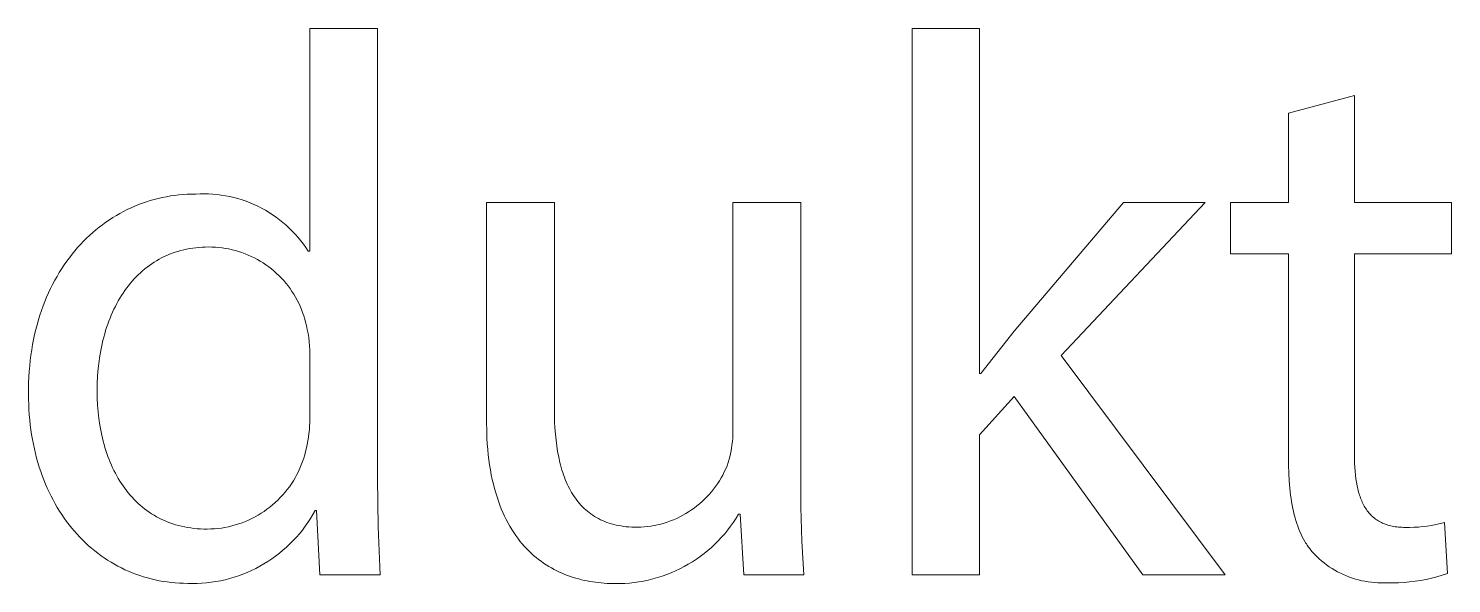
# Model space of a CAD drawing. Header units: millimetres. Extents: x 430 to 4403, y -1522 to 1254.
# Drawn here: x 3192.1 to 3265.6, y -1456.1 to -1427.4 of the extents above; entities that cross this region are included whole.
import ezdxf

# ---------------------------------------------------------------- set-up
doc = ezdxf.new("R2010")
doc.units = ezdxf.units.MM
doc.header["$MEASUREMENT"] = 0
doc.layers.add('Domyślny', color=7, linetype='Continuous', true_color=0x000000)

msp = doc.modelspace()

# ---------------------------------------------------------------- linework, layer by layer
at = {"layer": 'Domyślny', "color": 18, "lineweight": 15, "true_color": 0x000000}
for p, q in [((3206.599, -1438.932), (3206.599, -1427.435)), ((3206.599, -1427.435), (3210.092, -1427.435)), ((3210.092, -1427.435), (3210.092, -1450.693)), ((3237.72, -1455.671), (3237.72, -1427.424)), ((3237.72, -1427.424), (3241.187, -1427.424)), ((3241.187, -1427.424), (3241.187, -1445.258)), ((3257.141, -1431.805), (3260.554, -1430.892)), ((3260.554, -1430.892), (3260.554, -1436.422)), ((3257.141, -1436.422), (3257.141, -1431.805)), ((3198.986, -1436.163), (3199.197, -1436.121)), ((3199.197, -1436.121), (3199.409, -1436.084)), ((3199.409, -1436.084), (3199.623, -1436.053)), ((3199.623, -1436.053), (3199.838, -1436.027)), ((3199.838, -1436.027), (3200.054, -1436.007)), ((3200.054, -1436.007), (3200.272, -1435.993)), ((3200.272, -1435.993), (3200.491, -1435.984)), ((3200.491, -1435.984), (3200.711, -1435.981)), ((3200.711, -1435.981), (3200.932, -1435.972)), ((3200.932, -1435.972), (3201.152, -1435.969)), ((3201.152, -1435.969), (3201.372, -1435.975)), ((3201.372, -1435.975), (3201.592, -1435.988)), ((3201.592, -1435.988), (3201.812, -1436.008)), ((3201.812, -1436.008), (3202.03, -1436.036)), ((3202.03, -1436.036), (3202.248, -1436.071)), ((3202.248, -1436.071), (3202.464, -1436.114)), ((3202.464, -1436.114), (3202.678, -1436.164)), ((3196.986, -1436.884), (3197.176, -1436.788)), ((3197.176, -1436.788), (3197.369, -1436.697)), ((3197.369, -1436.697), (3197.564, -1436.612)), ((3197.564, -1436.612), (3197.761, -1436.532)), ((3197.761, -1436.532), (3197.96, -1436.457)), ((3197.96, -1436.457), (3198.162, -1436.387)), ((3198.162, -1436.387), (3198.365, -1436.323)), ((3198.365, -1436.323), (3198.57, -1436.264)), ((3198.57, -1436.264), (3198.777, -1436.211)), ((3198.777, -1436.211), (3198.986, -1436.163)), ((3202.678, -1436.164), (3202.891, -1436.222)), ((3202.891, -1436.222), (3203.102, -1436.287)), ((3203.102, -1436.287), (3203.31, -1436.359)), ((3203.31, -1436.359), (3203.516, -1436.438)), ((3203.516, -1436.438), (3203.719, -1436.524)), ((3203.719, -1436.524), (3203.918, -1436.617)), ((3203.918, -1436.617), (3204.115, -1436.717)), ((3204.115, -1436.717), (3204.308, -1436.823)), ((3204.308, -1436.823), (3204.497, -1436.936)), ((3215.728, -1447.687), (3215.728, -1436.415)), ((3215.728, -1436.415), (3219.234, -1436.415)), ((3219.234, -1436.415), (3219.234, -1447.079)), ((3228.455, -1448.23), (3228.455, -1436.415)), ((3228.455, -1436.415), (3231.961, -1436.415)), ((3231.961, -1436.415), (3231.961, -1450.426)), ((3242.986, -1443.062), (3248.622, -1436.421)), ((3252.842, -1436.421), (3245.407, -1444.332)), ((3248.622, -1436.421), (3252.842, -1436.421)), ((3254.151, -1439.081), (3254.151, -1436.422)), ((3254.151, -1436.422), (3257.141, -1436.422)), ((3260.554, -1436.422), (3265.569, -1436.422)), ((3265.569, -1436.422), (3265.569, -1439.081)), ((3195.726, -1437.697), (3195.898, -1437.566)), ((3195.898, -1437.566), (3196.072, -1437.44)), ((3196.072, -1437.44), (3196.25, -1437.318)), ((3196.25, -1437.318), (3196.43, -1437.202)), ((3196.43, -1437.202), (3196.613, -1437.091)), ((3196.613, -1437.091), (3196.798, -1436.985)), ((3196.798, -1436.985), (3196.986, -1436.884)), ((3204.497, -1436.936), (3204.682, -1437.056)), ((3204.682, -1437.056), (3204.863, -1437.182)), ((3204.863, -1437.182), (3205.04, -1437.313)), ((3205.04, -1437.313), (3205.212, -1437.451)), ((3205.212, -1437.451), (3205.379, -1437.595)), ((3194.913, -1438.426), (3195.069, -1438.271)), ((3195.069, -1438.271), (3195.229, -1438.12)), ((3195.229, -1438.12), (3195.391, -1437.974)), ((3195.391, -1437.974), (3195.557, -1437.833)), ((3195.557, -1437.833), (3195.726, -1437.697)), ((3205.379, -1437.595), (3205.541, -1437.744)), ((3205.541, -1437.744), (3205.698, -1437.899)), ((3205.698, -1437.899), (3205.849, -1438.059)), ((3205.849, -1438.059), (3205.995, -1438.224)), ((3205.995, -1438.224), (3206.135, -1438.394)), ((3194.322, -1439.095), (3194.465, -1438.921)), ((3194.465, -1438.921), (3194.611, -1438.751)), ((3194.611, -1438.751), (3194.76, -1438.587)), ((3194.76, -1438.587), (3194.913, -1438.426)), ((3199.501, -1439.042), (3199.359, -1439.097)), ((3199.644, -1438.992), (3199.501, -1439.042)), ((3199.79, -1438.945), (3199.644, -1438.992)), ((3199.938, -1438.903), (3199.79, -1438.945)), ((3200.089, -1438.865), (3199.938, -1438.903)), ((3200.241, -1438.832), (3200.089, -1438.865)), ((3200.396, -1438.802), (3200.241, -1438.832)), ((3200.554, -1438.777), (3200.396, -1438.802)), ((3200.713, -1438.757), (3200.554, -1438.777)), ((3200.875, -1438.741), (3200.713, -1438.757)), ((3201.039, -1438.729), (3200.875, -1438.741)), ((3201.205, -1438.722), (3201.039, -1438.729)), ((3201.373, -1438.72), (3201.205, -1438.722)), ((3201.548, -1438.722), (3201.373, -1438.72)), ((3201.724, -1438.73), (3201.548, -1438.722)), ((3201.898, -1438.744), (3201.724, -1438.73)), ((3202.073, -1438.764), (3201.898, -1438.744)), ((3202.246, -1438.79), (3202.073, -1438.764)), ((3202.419, -1438.822), (3202.246, -1438.79)), ((3202.59, -1438.859), (3202.419, -1438.822)), ((3202.76, -1438.903), (3202.59, -1438.859)), ((3202.928, -1438.952), (3202.76, -1438.903)), ((3203.095, -1439.007), (3202.928, -1438.952)), ((3203.259, -1439.068), (3203.095, -1439.007)), ((3206.135, -1438.394), (3206.269, -1438.569)), ((3206.269, -1438.569), (3206.398, -1438.748)), ((3206.398, -1438.748), (3206.519, -1438.932)), ((3206.519, -1438.932), (3206.599, -1438.932)), ((3193.789, -1439.838), (3193.917, -1439.646)), ((3193.917, -1439.646), (3194.048, -1439.458)), ((3194.048, -1439.458), (3194.183, -1439.274)), ((3194.183, -1439.274), (3194.322, -1439.095)), ((3198.196, -1439.764), (3198.079, -1439.857)), ((3198.316, -1439.675), (3198.196, -1439.764)), ((3198.438, -1439.59), (3198.316, -1439.675)), ((3198.562, -1439.508), (3198.438, -1439.59)), ((3198.689, -1439.43), (3198.562, -1439.508)), ((3198.818, -1439.355), (3198.689, -1439.43)), ((3198.95, -1439.285), (3198.818, -1439.355)), ((3199.084, -1439.218), (3198.95, -1439.285)), ((3199.221, -1439.156), (3199.084, -1439.218)), ((3199.359, -1439.097), (3199.221, -1439.156)), ((3203.422, -1439.134), (3203.259, -1439.068)), ((3203.582, -1439.206), (3203.422, -1439.134)), ((3203.739, -1439.283), (3203.582, -1439.206)), ((3203.894, -1439.365), (3203.739, -1439.283)), ((3204.046, -1439.453), (3203.894, -1439.365)), ((3204.195, -1439.546), (3204.046, -1439.453)), ((3204.34, -1439.643), (3204.195, -1439.546)), ((3204.482, -1439.746), (3204.34, -1439.643)), ((3204.621, -1439.854), (3204.482, -1439.746)), ((3257.141, -1439.081), (3254.151, -1439.081)), ((3257.141, -1449.586), (3257.141, -1439.081)), ((3265.569, -1439.081), (3260.554, -1439.081)), ((3260.554, -1439.081), (3260.554, -1449.467)), ((3193.319, -1440.653), (3193.431, -1440.442)), ((3193.431, -1440.442), (3193.546, -1440.237)), ((3193.546, -1440.237), (3193.666, -1440.035)), ((3193.666, -1440.035), (3193.789, -1439.838)), ((3197.43, -1440.487), (3197.331, -1440.604)), ((3197.532, -1440.374), (3197.43, -1440.487)), ((3197.636, -1440.264), (3197.532, -1440.374)), ((3197.743, -1440.157), (3197.636, -1440.264)), ((3197.853, -1440.053), (3197.743, -1440.157)), ((3197.965, -1439.954), (3197.853, -1440.053)), ((3198.079, -1439.857), (3197.965, -1439.954)), ((3204.756, -1439.966), (3204.621, -1439.854)), ((3204.887, -1440.083), (3204.756, -1439.966)), ((3205.014, -1440.204), (3204.887, -1440.083)), ((3205.136, -1440.329), (3205.014, -1440.204)), ((3205.254, -1440.459), (3205.136, -1440.329)), ((3205.368, -1440.592), (3205.254, -1440.459)), ((3193.011, -1441.309), (3193.11, -1441.086)), ((3193.11, -1441.086), (3193.212, -1440.867)), ((3193.212, -1440.867), (3193.319, -1440.653)), ((3196.875, -1441.235), (3196.792, -1441.37)), ((3196.961, -1441.102), (3196.875, -1441.235)), ((3197.05, -1440.973), (3196.961, -1441.102)), ((3197.141, -1440.847), (3197.05, -1440.973)), ((3197.235, -1440.724), (3197.141, -1440.847)), ((3197.331, -1440.604), (3197.235, -1440.724)), ((3205.477, -1440.729), (3205.368, -1440.592)), ((3205.582, -1440.87), (3205.477, -1440.729)), ((3205.682, -1441.014), (3205.582, -1440.87)), ((3205.776, -1441.162), (3205.682, -1441.014)), ((3205.866, -1441.313), (3205.776, -1441.162)), ((3192.743, -1442.004), (3192.828, -1441.768)), ((3192.828, -1441.768), (3192.917, -1441.537)), ((3192.917, -1441.537), (3193.011, -1441.309)), ((3196.486, -1441.94), (3196.417, -1442.089)), ((3196.559, -1441.793), (3196.486, -1441.94)), ((3196.634, -1441.649), (3196.559, -1441.793)), ((3196.712, -1441.508), (3196.634, -1441.649)), ((3196.792, -1441.37), (3196.712, -1441.508)), ((3205.95, -1441.467), (3205.866, -1441.313)), ((3206.029, -1441.623), (3205.95, -1441.467)), ((3206.103, -1441.783), (3206.029, -1441.623)), ((3206.171, -1441.944), (3206.103, -1441.783)), ((3206.233, -1442.108), (3206.171, -1441.944)), ((3192.451, -1442.988), (3192.517, -1442.736)), ((3192.517, -1442.736), (3192.587, -1442.488)), ((3192.587, -1442.488), (3192.663, -1442.244)), ((3192.663, -1442.244), (3192.743, -1442.004)), ((3196.167, -1442.713), (3196.111, -1442.876)), ((3196.225, -1442.553), (3196.167, -1442.713)), ((3196.286, -1442.396), (3196.225, -1442.553)), ((3196.35, -1442.241), (3196.286, -1442.396)), ((3196.417, -1442.089), (3196.35, -1442.241)), ((3206.29, -1442.274), (3206.233, -1442.108)), ((3206.342, -1442.442), (3206.29, -1442.274)), ((3206.387, -1442.611), (3206.342, -1442.442)), ((3206.427, -1442.782), (3206.387, -1442.611)), ((3192.335, -1443.504), (3192.39, -1443.244)), ((3192.39, -1443.244), (3192.451, -1442.988)), ((3195.962, -1443.377), (3195.918, -1443.549)), ((3196.009, -1443.208), (3195.962, -1443.377)), ((3196.059, -1443.04), (3196.009, -1443.208)), ((3196.111, -1442.876), (3196.059, -1443.04)), ((3206.473, -1442.988), (3206.427, -1442.782)), ((3206.512, -1443.196), (3206.473, -1442.988)), ((3206.544, -1443.406), (3206.512, -1443.196)), ((3206.568, -1443.616), (3206.544, -1443.406)), ((3241.266, -1445.258), (3242.986, -1443.062)), ((3192.199, -1444.307), (3192.239, -1444.036)), ((3192.239, -1444.036), (3192.284, -1443.768)), ((3192.284, -1443.768), (3192.335, -1443.504)), ((3195.804, -1444.078), (3195.772, -1444.258)), ((3195.839, -1443.899), (3195.804, -1444.078)), ((3195.877, -1443.723), (3195.839, -1443.899)), ((3195.918, -1443.549), (3195.877, -1443.723)), ((3206.586, -1443.827), (3206.568, -1443.616)), ((3206.596, -1444.039), (3206.586, -1443.827)), ((3206.599, -1444.25), (3206.596, -1444.039)), ((3192.111, -1445.145), (3192.135, -1444.862)), ((3192.135, -1444.862), (3192.164, -1444.583)), ((3192.164, -1444.583), (3192.199, -1444.307)), ((3195.717, -1444.625), (3195.674, -1445)), ((3195.743, -1444.441), (3195.717, -1444.625)), ((3195.772, -1444.258), (3195.743, -1444.441)), ((3206.599, -1447.598), (3206.599, -1444.25)), ((3245.407, -1444.332), (3253.874, -1455.671)), ((3192.08, -1445.722), (3192.093, -1445.432)), ((3192.093, -1445.432), (3192.111, -1445.145)), ((3195.643, -1445.383), (3195.624, -1445.772)), ((3195.674, -1445), (3195.643, -1445.383)), ((3241.187, -1445.258), (3241.266, -1445.258)), ((3192.072, -1446.314), (3192.073, -1446.016)), ((3192.075, -1446.587), (3192.072, -1446.314)), ((3192.073, -1446.016), (3192.08, -1445.722)), ((3195.624, -1445.772), (3195.618, -1446.169)), ((3195.618, -1446.169), (3195.623, -1446.531)), ((3192.083, -1446.858), (3192.075, -1446.587)), ((3192.095, -1447.125), (3192.083, -1446.858)), ((3192.113, -1447.39), (3192.095, -1447.125)), ((3195.623, -1446.531), (3195.64, -1446.89)), ((3195.64, -1446.89), (3195.668, -1447.243)), ((3219.234, -1447.079), (3219.237, -1447.418)), ((3242.986, -1446.449), (3241.187, -1448.434)), ((3249.627, -1455.671), (3242.986, -1446.449)), ((3192.137, -1447.652), (3192.113, -1447.39)), ((3192.165, -1447.91), (3192.137, -1447.652)), ((3195.668, -1447.243), (3195.707, -1447.592)), ((3195.707, -1447.592), (3195.757, -1447.935)), ((3206.592, -1447.978), (3206.598, -1447.788)), ((3206.598, -1447.788), (3206.599, -1447.598)), ((3215.738, -1448.305), (3215.728, -1447.687)), ((3219.237, -1447.418), (3219.247, -1447.749)), ((3219.247, -1447.749), (3219.264, -1448.074)), ((3192.197, -1448.165), (3192.165, -1447.91)), ((3192.235, -1448.418), (3192.197, -1448.165)), ((3192.278, -1448.667), (3192.235, -1448.418)), ((3195.757, -1447.935), (3195.786, -1448.104)), ((3195.786, -1448.104), (3195.819, -1448.271)), ((3195.819, -1448.271), (3195.853, -1448.437)), ((3195.853, -1448.437), (3195.891, -1448.601)), ((3195.891, -1448.601), (3195.931, -1448.763)), ((3206.505, -1448.734), (3206.536, -1448.546)), ((3206.536, -1448.546), (3206.56, -1448.357)), ((3206.56, -1448.357), (3206.579, -1448.168)), ((3206.579, -1448.168), (3206.592, -1447.978)), ((3215.751, -1448.603), (3215.738, -1448.305)), ((3215.769, -1448.894), (3215.751, -1448.603)), ((3219.264, -1448.074), (3219.288, -1448.39)), ((3219.288, -1448.39), (3219.319, -1448.699)), ((3228.428, -1448.779), (3228.443, -1448.596)), ((3228.443, -1448.596), (3228.452, -1448.413)), ((3228.452, -1448.413), (3228.455, -1448.23)), ((3241.187, -1448.434), (3241.187, -1455.671)), ((3192.325, -1448.912), (3192.278, -1448.667)), ((3192.377, -1449.155), (3192.325, -1448.912)), ((3192.434, -1449.394), (3192.377, -1449.155)), ((3195.931, -1448.763), (3195.975, -1448.924)), ((3195.975, -1448.924), (3196.021, -1449.082)), ((3196.021, -1449.082), (3196.069, -1449.239)), ((3196.069, -1449.239), (3196.121, -1449.394)), ((3206.34, -1449.462), (3206.387, -1449.285)), ((3206.387, -1449.285), (3206.427, -1449.106)), ((3206.427, -1449.106), (3206.469, -1448.92)), ((3206.469, -1448.92), (3206.505, -1448.734)), ((3215.792, -1449.178), (3215.769, -1448.894)), ((3215.82, -1449.454), (3215.792, -1449.178)), ((3219.319, -1448.699), (3219.357, -1449)), ((3219.357, -1449), (3219.403, -1449.293)), ((3219.403, -1449.293), (3219.457, -1449.577)), ((3228.306, -1449.502), (3228.345, -1449.323)), ((3228.345, -1449.323), (3228.379, -1449.142)), ((3228.379, -1449.142), (3228.406, -1448.961)), ((3228.406, -1448.961), (3228.428, -1448.779)), ((3192.495, -1449.63), (3192.434, -1449.394)), ((3192.56, -1449.862), (3192.495, -1449.63)), ((3192.63, -1450.091), (3192.56, -1449.862)), ((3196.121, -1449.394), (3196.175, -1449.546)), ((3196.175, -1449.546), (3196.232, -1449.697)), ((3196.232, -1449.697), (3196.292, -1449.845)), ((3196.292, -1449.845), (3196.355, -1449.991)), ((3196.355, -1449.991), (3196.42, -1450.134)), ((3206.093, -1450.153), (3206.163, -1449.984)), ((3206.163, -1449.984), (3206.228, -1449.812)), ((3206.228, -1449.812), (3206.287, -1449.638)), ((3206.287, -1449.638), (3206.34, -1449.462)), ((3215.852, -1449.724), (3215.82, -1449.454)), ((3215.889, -1449.987), (3215.852, -1449.724)), ((3215.931, -1450.243), (3215.889, -1449.987)), ((3219.457, -1449.577), (3219.519, -1449.852)), ((3219.519, -1449.852), (3219.552, -1449.986)), ((3219.552, -1449.986), (3219.588, -1450.118)), ((3228.082, -1450.19), (3228.151, -1450.029)), ((3228.151, -1450.029), (3228.208, -1449.855)), ((3228.208, -1449.855), (3228.26, -1449.679)), ((3228.26, -1449.679), (3228.306, -1449.502)), ((3257.145, -1450.004), (3257.141, -1449.586)), ((3257.158, -1450.409), (3257.145, -1450.004)), ((3260.554, -1449.467), (3260.556, -1449.687)), ((3260.556, -1449.687), (3260.562, -1449.901)), ((3260.562, -1449.901), (3260.573, -1450.11)), ((3192.705, -1450.317), (3192.63, -1450.091)), ((3192.784, -1450.538), (3192.705, -1450.317)), ((3192.867, -1450.757), (3192.784, -1450.538)), ((3192.954, -1450.971), (3192.867, -1450.757)), ((3196.42, -1450.134), (3196.488, -1450.276)), ((3196.488, -1450.276), (3196.559, -1450.414)), ((3196.559, -1450.414), (3196.633, -1450.551)), ((3196.633, -1450.551), (3196.71, -1450.684)), ((3196.71, -1450.684), (3196.789, -1450.816)), ((3196.789, -1450.816), (3196.871, -1450.944)), ((3205.653, -1450.957), (3205.752, -1450.802)), ((3205.752, -1450.802), (3205.845, -1450.645)), ((3205.845, -1450.645), (3205.934, -1450.484)), ((3205.934, -1450.484), (3206.016, -1450.32)), ((3206.016, -1450.32), (3206.093, -1450.153)), ((3210.092, -1450.693), (3210.125, -1453.182)), ((3215.977, -1450.492), (3215.931, -1450.243)), ((3216.027, -1450.735), (3215.977, -1450.492)), ((3216.082, -1450.971), (3216.027, -1450.735)), ((3219.588, -1450.118), (3219.626, -1450.247)), ((3219.626, -1450.247), (3219.666, -1450.374)), ((3219.666, -1450.374), (3219.709, -1450.499)), ((3219.709, -1450.499), (3219.753, -1450.622)), ((3219.753, -1450.622), (3219.799, -1450.742)), ((3219.799, -1450.742), (3219.848, -1450.859)), ((3227.659, -1450.954), (3227.754, -1450.808)), ((3227.754, -1450.808), (3227.844, -1450.658)), ((3227.844, -1450.658), (3227.929, -1450.505)), ((3227.929, -1450.505), (3228.008, -1450.349)), ((3228.008, -1450.349), (3228.082, -1450.19)), ((3231.961, -1450.426), (3231.969, -1452.174)), ((3257.18, -1450.8), (3257.158, -1450.409)), ((3257.212, -1451.179), (3257.18, -1450.8)), ((3260.573, -1450.11), (3260.587, -1450.312)), ((3260.587, -1450.312), (3260.606, -1450.507)), ((3260.606, -1450.507), (3260.629, -1450.697)), ((3260.629, -1450.697), (3260.657, -1450.88)), ((3193.045, -1451.182), (3192.954, -1450.971)), ((3193.141, -1451.389), (3193.045, -1451.182)), ((3193.24, -1451.592), (3193.141, -1451.389)), ((3196.871, -1450.944), (3196.956, -1451.07)), ((3196.956, -1451.07), (3197.043, -1451.193)), ((3197.043, -1451.193), (3197.134, -1451.313)), ((3197.134, -1451.313), (3197.227, -1451.43)), ((3197.227, -1451.43), (3197.323, -1451.544)), ((3197.323, -1451.544), (3197.421, -1451.656)), ((3205.08, -1451.672), (3205.204, -1451.537)), ((3205.204, -1451.537), (3205.324, -1451.398)), ((3205.324, -1451.398), (3205.438, -1451.255)), ((3205.438, -1451.255), (3205.548, -1451.108)), ((3205.548, -1451.108), (3205.653, -1450.957)), ((3216.141, -1451.2), (3216.082, -1450.971)), ((3216.204, -1451.424), (3216.141, -1451.2)), ((3216.271, -1451.64), (3216.204, -1451.424)), ((3219.848, -1450.859), (3219.899, -1450.974)), ((3219.899, -1450.974), (3219.952, -1451.087)), ((3219.952, -1451.087), (3220.007, -1451.197)), ((3220.007, -1451.197), (3220.064, -1451.304)), ((3220.064, -1451.304), (3220.124, -1451.409)), ((3220.124, -1451.409), (3220.186, -1451.511)), ((3220.186, -1451.511), (3220.251, -1451.61)), ((3227.112, -1451.635), (3227.23, -1451.507)), ((3227.23, -1451.507), (3227.345, -1451.374)), ((3227.345, -1451.374), (3227.454, -1451.238)), ((3227.454, -1451.238), (3227.559, -1451.098)), ((3227.559, -1451.098), (3227.659, -1450.954)), ((3257.254, -1451.544), (3257.212, -1451.179)), ((3257.279, -1451.721), (3257.254, -1451.544)), ((3260.657, -1450.88), (3260.69, -1451.057)), ((3260.69, -1451.057), (3260.708, -1451.143)), ((3260.708, -1451.143), (3260.728, -1451.227)), ((3260.728, -1451.227), (3260.748, -1451.31)), ((3260.748, -1451.31), (3260.77, -1451.391)), ((3260.77, -1451.391), (3260.793, -1451.47)), ((3260.793, -1451.47), (3260.818, -1451.548)), ((3260.818, -1451.548), (3260.843, -1451.624)), ((3193.344, -1451.792), (3193.24, -1451.592)), ((3193.451, -1451.988), (3193.344, -1451.792)), ((3193.563, -1452.179), (3193.451, -1451.988)), ((3193.678, -1452.367), (3193.563, -1452.179)), ((3197.421, -1451.656), (3197.523, -1451.764)), ((3197.523, -1451.764), (3197.627, -1451.869)), ((3197.627, -1451.869), (3197.734, -1451.971)), ((3197.734, -1451.971), (3197.844, -1452.069)), ((3197.844, -1452.069), (3197.956, -1452.164)), ((3197.956, -1452.164), (3198.072, -1452.256)), ((3198.072, -1452.256), (3198.19, -1452.344)), ((3204.242, -1452.384), (3204.391, -1452.277)), ((3204.391, -1452.277), (3204.537, -1452.166)), ((3204.537, -1452.166), (3204.679, -1452.05)), ((3204.679, -1452.05), (3204.817, -1451.929)), ((3204.817, -1451.929), (3204.951, -1451.803)), ((3204.951, -1451.803), (3205.08, -1451.672)), ((3216.341, -1451.851), (3216.271, -1451.64)), ((3216.416, -1452.055), (3216.341, -1451.851)), ((3216.494, -1452.253), (3216.416, -1452.055)), ((3216.575, -1452.446), (3216.494, -1452.253)), ((3220.251, -1451.61), (3220.317, -1451.707)), ((3220.317, -1451.707), (3220.387, -1451.801)), ((3220.387, -1451.801), (3220.458, -1451.892)), ((3220.458, -1451.892), (3220.532, -1451.981)), ((3220.532, -1451.981), (3220.608, -1452.066)), ((3220.608, -1452.066), (3220.687, -1452.149)), ((3220.687, -1452.149), (3220.769, -1452.229)), ((3220.769, -1452.229), (3220.852, -1452.306)), ((3226.313, -1452.313), (3226.456, -1452.212)), ((3226.456, -1452.212), (3226.595, -1452.106)), ((3226.595, -1452.106), (3226.73, -1451.995)), ((3226.73, -1451.995), (3226.861, -1451.879)), ((3226.861, -1451.879), (3226.989, -1451.759)), ((3226.989, -1451.759), (3227.112, -1451.635)), ((3231.969, -1452.174), (3232.022, -1453.92)), ((3257.306, -1451.895), (3257.279, -1451.721)), ((3257.336, -1452.065), (3257.306, -1451.895)), ((3257.369, -1452.232), (3257.336, -1452.065)), ((3257.405, -1452.395), (3257.369, -1452.232)), ((3260.843, -1451.624), (3260.87, -1451.698)), ((3260.87, -1451.698), (3260.899, -1451.771)), ((3260.899, -1451.771), (3260.928, -1451.842)), ((3260.928, -1451.842), (3260.959, -1451.911)), ((3260.959, -1451.911), (3260.992, -1451.979)), ((3260.992, -1451.979), (3261.025, -1452.045)), ((3261.025, -1452.045), (3261.06, -1452.109)), ((3261.06, -1452.109), (3261.097, -1452.171)), ((3261.097, -1452.171), (3261.135, -1452.232)), ((3261.135, -1452.232), (3261.174, -1452.291)), ((3193.797, -1452.551), (3193.678, -1452.367)), ((3193.919, -1452.73), (3193.797, -1452.551)), ((3194.045, -1452.906), (3193.919, -1452.73)), ((3194.175, -1453.077), (3194.045, -1452.906)), ((3198.19, -1452.344), (3198.311, -1452.429)), ((3198.311, -1452.429), (3198.434, -1452.511)), ((3198.434, -1452.511), (3198.561, -1452.588)), ((3198.561, -1452.588), (3198.69, -1452.662)), ((3198.69, -1452.662), (3198.822, -1452.732)), ((3198.822, -1452.732), (3198.956, -1452.799)), ((3198.956, -1452.799), (3199.094, -1452.862)), ((3199.094, -1452.862), (3199.234, -1452.92)), ((3199.234, -1452.92), (3199.377, -1452.975)), ((3199.377, -1452.975), (3199.522, -1453.026)), ((3202.93, -1453.033), (3203.103, -1452.972)), ((3203.103, -1452.972), (3203.274, -1452.905)), ((3203.274, -1452.905), (3203.443, -1452.832)), ((3203.443, -1452.832), (3203.609, -1452.754)), ((3203.609, -1452.754), (3203.772, -1452.67)), ((3203.772, -1452.67), (3203.932, -1452.58)), ((3203.932, -1452.58), (3204.088, -1452.484)), ((3204.088, -1452.484), (3204.242, -1452.384)), ((3206.502, -1452.956), (3206.363, -1453.154)), ((3206.634, -1452.753), (3206.502, -1452.956)), ((3206.759, -1452.545), (3206.634, -1452.753)), ((3206.877, -1452.334), (3206.759, -1452.545)), ((3206.943, -1452.334), (3206.877, -1452.334)), ((3207.115, -1455.668), (3206.943, -1452.334)), ((3216.661, -1452.632), (3216.575, -1452.446)), ((3216.749, -1452.812), (3216.661, -1452.632)), ((3216.841, -1452.987), (3216.749, -1452.812)), ((3216.936, -1453.156), (3216.841, -1452.987)), ((3220.852, -1452.306), (3220.939, -1452.38)), ((3220.939, -1452.38), (3221.028, -1452.451)), ((3221.028, -1452.451), (3221.119, -1452.519)), ((3221.119, -1452.519), (3221.213, -1452.584)), ((3221.213, -1452.584), (3221.31, -1452.646)), ((3221.31, -1452.646), (3221.409, -1452.705)), ((3221.409, -1452.705), (3221.511, -1452.761)), ((3221.511, -1452.761), (3221.616, -1452.813)), ((3221.616, -1452.813), (3221.723, -1452.863)), ((3221.723, -1452.863), (3221.833, -1452.909)), ((3221.833, -1452.909), (3221.946, -1452.952)), ((3221.946, -1452.952), (3222.061, -1452.992)), ((3222.061, -1452.992), (3222.179, -1453.028)), ((3224.73, -1453.038), (3224.899, -1452.99)), ((3224.899, -1452.99), (3225.065, -1452.937)), ((3225.065, -1452.937), (3225.23, -1452.878)), ((3225.23, -1452.878), (3225.393, -1452.814)), ((3225.393, -1452.814), (3225.553, -1452.744)), ((3225.553, -1452.744), (3225.711, -1452.668)), ((3225.711, -1452.668), (3225.866, -1452.587)), ((3225.866, -1452.587), (3226.018, -1452.501)), ((3226.018, -1452.501), (3226.167, -1452.41)), ((3226.167, -1452.41), (3226.313, -1452.313)), ((3228.481, -1452.947), (3228.338, -1453.149)), ((3228.617, -1452.741), (3228.481, -1452.947)), ((3228.746, -1452.53), (3228.617, -1452.741)), ((3228.826, -1452.53), (3228.746, -1452.53)), ((3229.011, -1455.665), (3228.826, -1452.53)), ((3257.444, -1452.555), (3257.405, -1452.395)), ((3257.485, -1452.711), (3257.444, -1452.555)), ((3257.529, -1452.863), (3257.485, -1452.711)), ((3257.577, -1453.012), (3257.529, -1452.863)), ((3257.627, -1453.157), (3257.577, -1453.012)), ((3261.174, -1452.291), (3261.215, -1452.348)), ((3261.215, -1452.348), (3261.257, -1452.404)), ((3261.257, -1452.404), (3261.301, -1452.457)), ((3261.301, -1452.457), (3261.346, -1452.509)), ((3261.346, -1452.509), (3261.393, -1452.559)), ((3261.393, -1452.559), (3261.441, -1452.608)), ((3261.441, -1452.608), (3261.49, -1452.654)), ((3261.49, -1452.654), (3261.516, -1452.677)), ((3261.516, -1452.677), (3261.542, -1452.699)), ((3261.542, -1452.699), (3261.568, -1452.721)), ((3261.568, -1452.721), (3261.594, -1452.742)), ((3261.594, -1452.742), (3261.621, -1452.763)), ((3261.621, -1452.763), (3261.649, -1452.783)), ((3261.649, -1452.783), (3261.676, -1452.803)), ((3261.676, -1452.803), (3261.705, -1452.822)), ((3261.705, -1452.822), (3261.733, -1452.841)), ((3261.733, -1452.841), (3261.762, -1452.86)), ((3261.762, -1452.86), (3261.791, -1452.878)), ((3261.791, -1452.878), (3261.821, -1452.895)), ((3261.821, -1452.895), (3261.882, -1452.929)), ((3261.882, -1452.929), (3261.944, -1452.961)), ((3261.944, -1452.961), (3262.008, -1452.991)), ((3262.008, -1452.991), (3262.074, -1453.019)), ((3262.074, -1453.019), (3262.141, -1453.045)), ((3264.766, -1453.066), (3264.99, -1453.016)), ((3264.99, -1453.016), (3265.211, -1452.96)), ((3265.211, -1452.96), (3265.357, -1455.593)), ((3194.309, -1453.244), (3194.175, -1453.077)), ((3194.445, -1453.407), (3194.309, -1453.244)), ((3194.585, -1453.566), (3194.445, -1453.407)), ((3194.729, -1453.72), (3194.585, -1453.566)), ((3194.876, -1453.87), (3194.729, -1453.72)), ((3199.522, -1453.026), (3199.671, -1453.072)), ((3199.671, -1453.072), (3199.822, -1453.115)), ((3199.822, -1453.115), (3199.976, -1453.153)), ((3199.976, -1453.153), (3200.133, -1453.187)), ((3200.133, -1453.187), (3200.292, -1453.216)), ((3200.292, -1453.216), (3200.454, -1453.242)), ((3200.454, -1453.242), (3200.619, -1453.262)), ((3200.619, -1453.262), (3200.787, -1453.279)), ((3200.787, -1453.279), (3200.958, -1453.29)), ((3200.958, -1453.29), (3201.131, -1453.297)), ((3201.131, -1453.297), (3201.307, -1453.3)), ((3201.307, -1453.3), (3201.49, -1453.295)), ((3201.49, -1453.295), (3201.673, -1453.285)), ((3201.673, -1453.285), (3201.856, -1453.268)), ((3201.856, -1453.268), (3202.038, -1453.244)), ((3202.038, -1453.244), (3202.219, -1453.214)), ((3202.219, -1453.214), (3202.399, -1453.178)), ((3202.399, -1453.178), (3202.578, -1453.136)), ((3202.578, -1453.136), (3202.755, -1453.087)), ((3202.755, -1453.087), (3202.93, -1453.033)), ((3205.908, -1453.72), (3205.744, -1453.898)), ((3206.066, -1453.537), (3205.908, -1453.72)), ((3206.218, -1453.348), (3206.066, -1453.537)), ((3206.363, -1453.154), (3206.218, -1453.348)), ((3210.125, -1453.182), (3210.237, -1455.668)), ((3217.034, -1453.319), (3216.936, -1453.156)), ((3217.135, -1453.477), (3217.034, -1453.319)), ((3217.239, -1453.629), (3217.135, -1453.477)), ((3217.345, -1453.776), (3217.239, -1453.629)), ((3222.179, -1453.028), (3222.301, -1453.061)), ((3222.301, -1453.061), (3222.424, -1453.091)), ((3222.424, -1453.091), (3222.551, -1453.117)), ((3222.551, -1453.117), (3222.681, -1453.14)), ((3222.681, -1453.14), (3222.813, -1453.16)), ((3222.813, -1453.16), (3222.949, -1453.176)), ((3222.949, -1453.176), (3223.087, -1453.188)), ((3223.087, -1453.188), (3223.229, -1453.197)), ((3223.229, -1453.197), (3223.373, -1453.203)), ((3223.373, -1453.203), (3223.52, -1453.204)), ((3223.52, -1453.204), (3223.695, -1453.199)), ((3223.695, -1453.199), (3223.87, -1453.187)), ((3223.87, -1453.187), (3224.044, -1453.169)), ((3224.044, -1453.169), (3224.217, -1453.145)), ((3224.217, -1453.145), (3224.389, -1453.115)), ((3224.389, -1453.115), (3224.561, -1453.079)), ((3224.561, -1453.079), (3224.73, -1453.038)), ((3227.869, -1453.723), (3227.7, -1453.903)), ((3228.031, -1453.537), (3227.869, -1453.723)), ((3228.188, -1453.345), (3228.031, -1453.537)), ((3228.338, -1453.149), (3228.188, -1453.345)), ((3257.681, -1453.298), (3257.627, -1453.157)), ((3257.738, -1453.436), (3257.681, -1453.298)), ((3257.798, -1453.57), (3257.738, -1453.436)), ((3257.861, -1453.7), (3257.798, -1453.57)), ((3257.927, -1453.826), (3257.861, -1453.7)), ((3262.141, -1453.045), (3262.21, -1453.07)), ((3262.21, -1453.07), (3262.281, -1453.092)), ((3262.281, -1453.092), (3262.353, -1453.113)), ((3262.353, -1453.113), (3262.427, -1453.131)), ((3262.427, -1453.131), (3262.503, -1453.148)), ((3262.503, -1453.148), (3262.581, -1453.163)), ((3262.581, -1453.163), (3262.66, -1453.175)), ((3262.66, -1453.175), (3262.741, -1453.186)), ((3262.741, -1453.186), (3262.824, -1453.195)), ((3262.824, -1453.195), (3262.909, -1453.202)), ((3262.909, -1453.202), (3262.995, -1453.207)), ((3262.995, -1453.207), (3263.084, -1453.21)), ((3263.084, -1453.21), (3263.174, -1453.211)), ((3263.174, -1453.211), (3263.403, -1453.212)), ((3263.403, -1453.212), (3263.632, -1453.206)), ((3263.632, -1453.206), (3263.86, -1453.192)), ((3263.86, -1453.192), (3264.088, -1453.171)), ((3264.088, -1453.171), (3264.315, -1453.143)), ((3264.315, -1453.143), (3264.541, -1453.108)), ((3264.541, -1453.108), (3264.766, -1453.066)), ((3195.026, -1454.016), (3194.876, -1453.87)), ((3195.179, -1454.157), (3195.026, -1454.016)), ((3195.335, -1454.293), (3195.179, -1454.157)), ((3195.494, -1454.425), (3195.335, -1454.293)), ((3195.657, -1454.552), (3195.494, -1454.425)), ((3205.217, -1454.397), (3205.03, -1454.551)), ((3205.398, -1454.236), (3205.217, -1454.397)), ((3205.574, -1454.07), (3205.398, -1454.236)), ((3205.744, -1453.898), (3205.574, -1454.07)), ((3217.455, -1453.917), (3217.345, -1453.776)), ((3217.567, -1454.054), (3217.455, -1453.917)), ((3217.681, -1454.185), (3217.567, -1454.054)), ((3217.798, -1454.311), (3217.681, -1454.185)), ((3217.917, -1454.432), (3217.798, -1454.311)), ((3218.039, -1454.548), (3217.917, -1454.432)), ((3227.157, -1454.408), (3226.965, -1454.564)), ((3227.344, -1454.246), (3227.157, -1454.408)), ((3227.524, -1454.077), (3227.344, -1454.246)), ((3227.7, -1453.903), (3227.524, -1454.077)), ((3232.022, -1453.92), (3232.12, -1455.665)), ((3257.997, -1453.948), (3257.927, -1453.826)), ((3258.034, -1454.008), (3257.997, -1453.948)), ((3258.071, -1454.067), (3258.034, -1454.008)), ((3258.109, -1454.124), (3258.071, -1454.067)), ((3258.148, -1454.181), (3258.109, -1454.124)), ((3258.187, -1454.237), (3258.148, -1454.181)), ((3258.228, -1454.292), (3258.187, -1454.237)), ((3258.269, -1454.346), (3258.228, -1454.292)), ((3258.312, -1454.399), (3258.269, -1454.346)), ((3258.355, -1454.451), (3258.312, -1454.399)), ((3258.399, -1454.502), (3258.355, -1454.451)), ((3195.822, -1454.675), (3195.657, -1454.552)), ((3195.99, -1454.793), (3195.822, -1454.675)), ((3196.161, -1454.906), (3195.99, -1454.793)), ((3196.335, -1455.014), (3196.161, -1454.906)), ((3196.511, -1455.118), (3196.335, -1455.014)), ((3196.69, -1455.217), (3196.511, -1455.118)), ((3196.872, -1455.31), (3196.69, -1455.217)), ((3204.024, -1455.222), (3203.81, -1455.335)), ((3204.234, -1455.101), (3204.024, -1455.222)), ((3204.44, -1454.974), (3204.234, -1455.101)), ((3204.642, -1454.84), (3204.44, -1454.974)), ((3204.838, -1454.699), (3204.642, -1454.84)), ((3205.03, -1454.551), (3204.838, -1454.699)), ((3218.162, -1454.659), (3218.039, -1454.548)), ((3218.288, -1454.765), (3218.162, -1454.659)), ((3218.415, -1454.867), (3218.288, -1454.765)), ((3218.544, -1454.964), (3218.415, -1454.867)), ((3218.675, -1455.056), (3218.544, -1454.964)), ((3218.808, -1455.144), (3218.675, -1455.056)), ((3218.942, -1455.228), (3218.808, -1455.144)), ((3219.078, -1455.307), (3218.942, -1455.228)), ((3226.148, -1455.12), (3225.932, -1455.241)), ((3226.359, -1454.991), (3226.148, -1455.12)), ((3226.566, -1454.856), (3226.359, -1454.991)), ((3226.768, -1454.713), (3226.566, -1454.856)), ((3226.965, -1454.564), (3226.768, -1454.713)), ((3258.444, -1454.551), (3258.399, -1454.502)), ((3258.49, -1454.6), (3258.444, -1454.551)), ((3258.608, -1454.719), (3258.49, -1454.6)), ((3258.73, -1454.833), (3258.608, -1454.719)), ((3258.856, -1454.943), (3258.73, -1454.833)), ((3258.986, -1455.048), (3258.856, -1454.943)), ((3259.119, -1455.149), (3258.986, -1455.048)), ((3259.255, -1455.245), (3259.119, -1455.149)), ((3197.056, -1455.399), (3196.872, -1455.31)), ((3197.243, -1455.483), (3197.056, -1455.399)), ((3197.432, -1455.561), (3197.243, -1455.483)), ((3197.624, -1455.635), (3197.432, -1455.561)), ((3197.817, -1455.703), (3197.624, -1455.635)), ((3198.013, -1455.766), (3197.817, -1455.703)), ((3198.212, -1455.824), (3198.013, -1455.766)), ((3198.412, -1455.877), (3198.212, -1455.824)), ((3198.614, -1455.924), (3198.412, -1455.877)), ((3198.819, -1455.966), (3198.614, -1455.924)), ((3202.223, -1455.917), (3201.987, -1455.969)), ((3202.458, -1455.857), (3202.223, -1455.917)), ((3202.69, -1455.789), (3202.458, -1455.857)), ((3202.92, -1455.714), (3202.69, -1455.789)), ((3203.147, -1455.631), (3202.92, -1455.714)), ((3203.372, -1455.54), (3203.147, -1455.631)), ((3203.593, -1455.441), (3203.372, -1455.54)), ((3203.81, -1455.335), (3203.593, -1455.441)), ((3210.237, -1455.668), (3207.115, -1455.668)), ((3219.215, -1455.382), (3219.078, -1455.307)), ((3219.353, -1455.453), (3219.215, -1455.382)), ((3219.492, -1455.52), (3219.353, -1455.453)), ((3219.633, -1455.582), (3219.492, -1455.52)), ((3219.774, -1455.641), (3219.633, -1455.582)), ((3219.916, -1455.696), (3219.774, -1455.641)), ((3220.059, -1455.747), (3219.916, -1455.696)), ((3220.203, -1455.795), (3220.059, -1455.747)), ((3220.347, -1455.838), (3220.203, -1455.795)), ((3220.491, -1455.879), (3220.347, -1455.838)), ((3220.636, -1455.916), (3220.491, -1455.879)), ((3220.781, -1455.949), (3220.636, -1455.916)), ((3220.927, -1455.979), (3220.781, -1455.949)), ((3224.086, -1455.934), (3223.844, -1455.985)), ((3224.327, -1455.875), (3224.086, -1455.934)), ((3224.564, -1455.808), (3224.327, -1455.875)), ((3224.8, -1455.733), (3224.564, -1455.808)), ((3225.033, -1455.65), (3224.8, -1455.733)), ((3225.263, -1455.559), (3225.033, -1455.65)), ((3225.49, -1455.461), (3225.263, -1455.559)), ((3225.713, -1455.355), (3225.49, -1455.461)), ((3225.932, -1455.241), (3225.713, -1455.355)), ((3232.12, -1455.665), (3229.011, -1455.665)), ((3241.187, -1455.671), (3237.72, -1455.671)), ((3253.874, -1455.671), (3249.627, -1455.671)), ((3259.395, -1455.337), (3259.255, -1455.245)), ((3259.538, -1455.423), (3259.395, -1455.337)), ((3259.684, -1455.505), (3259.538, -1455.423)), ((3259.832, -1455.581), (3259.684, -1455.505)), ((3259.983, -1455.652), (3259.832, -1455.581)), ((3260.137, -1455.718), (3259.983, -1455.652)), ((3260.292, -1455.779), (3260.137, -1455.718)), ((3260.45, -1455.834), (3260.292, -1455.779)), ((3260.609, -1455.884), (3260.45, -1455.834)), ((3260.77, -1455.928), (3260.609, -1455.884)), ((3260.933, -1455.966), (3260.77, -1455.928)), ((3263.973, -1455.956), (3263.69, -1455.999)), ((3264.255, -1455.902), (3263.973, -1455.956)), ((3264.534, -1455.839), (3264.255, -1455.902)), ((3264.811, -1455.766), (3264.534, -1455.839)), ((3265.086, -1455.684), (3264.811, -1455.766)), ((3265.357, -1455.593), (3265.086, -1455.684)), ((3199.025, -1456.003), (3198.819, -1455.966)), ((3199.233, -1456.034), (3199.025, -1456.003)), ((3199.444, -1456.059), (3199.233, -1456.034)), ((3199.655, -1456.079), (3199.444, -1456.059)), ((3199.869, -1456.093), (3199.655, -1456.079)), ((3200.084, -1456.102), (3199.869, -1456.093)), ((3200.301, -1456.105), (3200.084, -1456.102)), ((3200.543, -1456.11), (3200.301, -1456.105)), ((3200.785, -1456.107), (3200.543, -1456.11)), ((3201.027, -1456.095), (3200.785, -1456.107)), ((3201.269, -1456.076), (3201.027, -1456.095)), ((3201.509, -1456.048), (3201.269, -1456.076)), ((3201.748, -1456.013), (3201.509, -1456.048)), ((3201.987, -1455.969), (3201.748, -1456.013)), ((3221.072, -1456.006), (3220.927, -1455.979)), ((3221.218, -1456.03), (3221.072, -1456.006)), ((3221.363, -1456.05), (3221.218, -1456.03)), ((3221.508, -1456.068), (3221.363, -1456.05)), ((3221.653, -1456.083), (3221.508, -1456.068)), ((3221.798, -1456.095), (3221.653, -1456.083)), ((3221.942, -1456.104), (3221.798, -1456.095)), ((3222.085, -1456.11), (3221.942, -1456.104)), ((3222.227, -1456.114), (3222.085, -1456.11)), ((3222.369, -1456.115), (3222.227, -1456.114)), ((3222.617, -1456.114), (3222.369, -1456.115)), ((3222.864, -1456.105), (3222.617, -1456.114)), ((3223.11, -1456.088), (3222.864, -1456.105)), ((3223.356, -1456.062), (3223.11, -1456.088)), ((3223.601, -1456.028), (3223.356, -1456.062)), ((3223.844, -1455.985), (3223.601, -1456.028)), ((3261.097, -1455.999), (3260.933, -1455.966)), ((3261.262, -1456.027), (3261.097, -1455.999)), ((3261.427, -1456.048), (3261.262, -1456.027)), ((3261.593, -1456.064), (3261.427, -1456.048)), ((3261.76, -1456.074), (3261.593, -1456.064)), ((3261.927, -1456.078), (3261.76, -1456.074)), ((3262.094, -1456.076), (3261.927, -1456.078)), ((3262.261, -1456.069), (3262.094, -1456.076)), ((3262.547, -1456.075), (3262.261, -1456.069)), ((3262.834, -1456.071), (3262.547, -1456.075)), ((3263.12, -1456.057), (3262.834, -1456.071)), ((3263.405, -1456.033), (3263.12, -1456.057)), ((3263.69, -1455.999), (3263.405, -1456.033))]:
    msp.add_line(p, q, dxfattribs=at)

doc.saveas('drawing.dxf')
